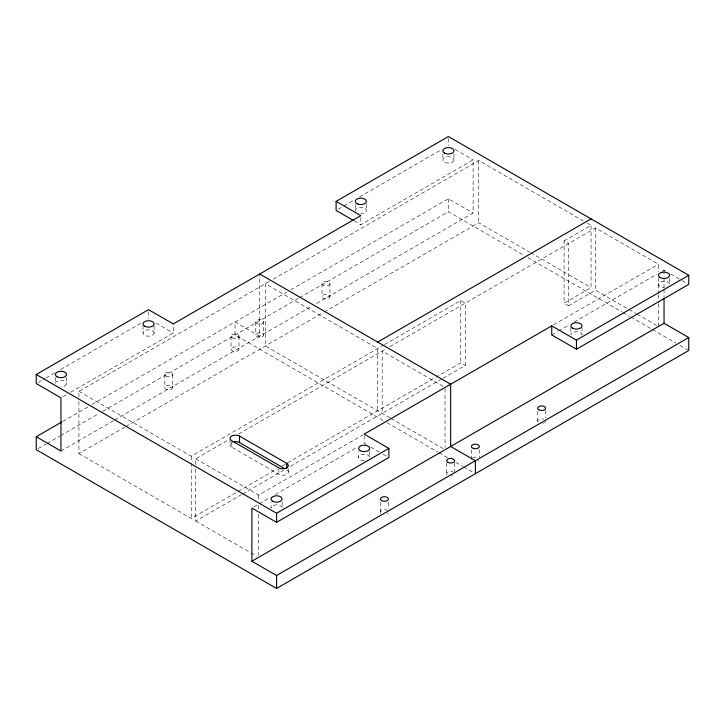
<?xml version="1.0" encoding="UTF-8"?>
<svg xmlns="http://www.w3.org/2000/svg" width="725" height="725" viewBox="0 0 725 725"><rect width="100%" height="100%" fill="white"/><g stroke="black" fill="none" stroke-linecap="round" stroke-linejoin="round"><path stroke-width="0.54" stroke-dasharray="3.62 2.72" d="M38.207 382.447L45.041 378.495M46.019 377.933L54.801 372.858M60.664 369.478L141.719 322.679M338.058 209.326L342.943 206.507M343.922 205.936L354.661 199.738M359.546 196.919L441.579 149.558M62.912 396.711L66.818 394.454M70.724 392.198L173.266 333.002L173.266 323.921M354.163 220.871L360.814 224.714L473.126 159.881L473.126 213.041L315.529 304.029M78.925 397.01L78.925 391.355L269.274 281.463M273.189 279.197L478.736 160.524L583.235 220.853M62.685 421.479L88.151 406.779M92.066 404.514L286.91 292.021M290.825 289.764L448.413 198.777L473.126 213.041M38.207 448.576L46.047 444.053M47.025 443.492L59.749 436.142M60.728 435.58L98.917 413.531M102.841 411.265L298.655 298.211M299.633 297.649L448.413 211.745L523.948 255.354M60.954 451.004L113.834 420.482M114.813 419.911L311.614 306.285M78.925 401.541L78.925 453.596L124.8 427.116M125.778 426.554L323.105 312.629M324.084 312.058L478.736 222.774L529.522 252.092M78.925 391.355L191.237 456.188L383.525 345.173M384.504 344.611L460.765 300.576L465.26 303.168L465.26 365.418L441.797 378.967M564.086 240.927L591.047 225.366L591.047 287.608L564.086 303.168L564.086 240.927L568.581 243.518L568.581 305.769L564.086 303.168M195.723 464.444L195.723 458.789L227.931 440.193M238.67 433.994L386.062 348.897M389.978 346.641L595.533 227.958L658.427 264.272L658.427 272.192M78.925 453.596L191.237 518.438L237.111 491.958M238.081 491.387L277.122 468.848M282.007 466.03L460.765 362.826L465.26 365.418M195.723 468.975L195.723 521.03L241.597 494.55M242.576 493.988L283.575 470.317M290.408 466.374L440.818 379.528M568.581 305.769L595.533 290.208L636.169 313.662M195.723 458.789L258.617 495.093L363.053 434.801M553.692 324.737L658.427 264.272M253.832 506.938L270.434 497.35M275.319 494.532L357.353 447.171M551.734 334.941L557.597 331.561M558.576 330.999L569.315 324.791M574.2 321.972L657.203 274.05M662.088 271.232L664.046 270.108L665.94 271.204M587.141 223.11L591.047 225.366M455.064 149.45L473.126 159.881M670.697 273.941L681.147 279.977M682.098 280.53L686.847 283.267M530.492 252.653L591.047 287.608M637.139 314.224L656.497 325.398M527.873 257.62L622.041 311.995M623.029 312.557L629.889 316.526M630.877 317.088L651.476 328.987M652.455 329.549L675.999 343.142M679.923 345.408L687.771 349.939M443.111 386.343L382.157 351.154L382.157 413.395M389.896 417.872L265.359 345.97L265.359 283.72L377.662 348.562L377.662 410.803M390.866 418.425L443.111 448.594M383.153 420.464L235.036 334.941L235.036 321.972L259.74 336.237L259.74 273.996M387.077 422.729L438.09 452.183M439.069 452.744L447.905 457.847M455.753 462.369L462.613 466.338M463.592 466.9L474.386 473.135M156.156 323.123L173.266 333.002M366.089 444.325L364.186 443.229L364.186 436.16M370.837 447.062L379.392 452.001M383.19 454.194L388.89 457.493M231.665 441.715L231.665 447.117L278.835 474.349A5.555 3.208 0 0 0 286.692 474.349A5.555 3.208 0 0 0 286.692 469.809M195.723 521.03L249.907 552.314M250.877 552.876L256.677 556.229M669.601 278.318L669.601 284.372A5.555 3.208 0 0 0 664.046 281.155A5.555 3.208 0 0 0 658.481 284.372A5.555 3.208 0 0 0 664.046 287.58M664.046 270.108L664.046 276.887M664.046 278.019L664.046 288.206M664.046 289.338L664.046 297.25M658.427 277.847L658.427 293.697M658.427 294.821L658.427 302.751M658.427 303.884L658.427 326.513M595.533 227.958L595.533 290.208M582.003 327.881L582.003 334.941A5.555 3.208 0 0 0 577.173 331.76A5.555 3.208 0 0 0 571.073 334.116M570.883 327.881L570.883 334.941M545.599 410.377L545.599 417.935M537.66 411.456L537.66 421.18M479.343 449.708L479.343 457.276M478.736 160.524L478.736 222.774M471.395 449.708L471.395 459.433M460.765 300.576L460.765 362.826M454.629 462.894L454.629 471.54M453.977 153.827L453.977 159.881A5.555 3.208 0 0 1 445.639 162.654A5.555 3.208 0 0 1 445.639 157.098A5.555 3.208 0 0 1 453.977 159.881M448.413 138.547L448.413 145.607M448.413 198.777L448.413 211.745M446.691 462.894L446.691 473.697M445.041 388.591L445.041 447.443M442.857 153.827L442.857 159.881M388.373 502.226L388.373 508.714M380.426 502.226L380.426 511.959M369.741 451.439L369.741 457.493A5.555 3.208 0 0 0 364.186 454.276A5.555 3.208 0 0 0 358.621 457.493L358.621 451.439M366.379 204.396L366.379 210.449M360.814 217.654L360.814 224.714M355.259 204.396L355.259 210.449M329.975 283.72A3.969 2.293 0 0 1 324.012 285.704A3.969 2.293 0 0 1 324.012 281.735A3.969 2.293 0 0 1 329.975 283.72L329.975 296.688A3.969 2.293 0 0 1 324.012 298.673A3.969 2.293 0 0 1 324.012 294.703A3.969 2.293 0 0 1 329.975 296.688M322.027 283.72L322.027 296.688M288.323 468.839L288.323 472.075M282.143 502.008L282.143 508.062A5.555 3.208 0 0 0 276.587 504.854A5.555 3.208 0 0 0 271.023 508.062L271.023 502.008M278.835 468.948L278.835 474.349M263.71 321.972A3.969 2.293 0 0 1 257.756 323.957A3.969 2.293 0 0 1 257.756 319.988A3.969 2.293 0 0 1 263.71 321.972L263.71 334.941A3.969 2.293 0 0 1 257.756 336.926A3.969 2.293 0 0 1 257.756 332.956A3.969 2.293 0 0 1 263.71 334.941M258.617 495.093L258.617 500.757M258.617 505.28L258.617 509.811M258.617 514.333L258.617 555.078M255.771 321.972L255.771 334.941M239.005 336.237L239.005 349.205A3.969 2.293 0 0 1 233.051 351.19A3.969 2.293 0 0 1 233.051 347.221A3.969 2.293 0 0 1 239.005 349.205M231.058 336.237L231.058 349.205M230.033 439.441L230.033 444.842M191.237 456.188L191.237 461.852M191.237 462.985L191.237 518.438M172.74 374.499L172.74 387.467A3.969 2.293 0 0 1 166.786 389.452A3.969 2.293 0 0 1 166.786 385.483A3.969 2.293 0 0 1 172.74 387.467M164.802 374.499L164.802 387.467M154.117 325.933L154.117 333.002A5.555 3.208 0 0 1 145.779 335.775A5.555 3.208 0 0 1 145.779 330.219A5.555 3.208 0 0 1 154.117 333.002M148.552 311.668L148.552 318.737M142.997 325.933L142.997 333.002M66.519 377.517L66.519 383.57A5.555 3.208 0 0 1 60.954 386.778M55.399 377.517L55.399 383.57A5.555 3.208 0 0 1 60.954 380.362A5.555 3.208 0 0 1 66.519 383.57M478.808 460.583A3.969 2.293 0 0 1 478.174 461.055M472.564 457.81A3.969 2.293 0 0 1 478.174 457.81M545.599 421.18A3.969 2.293 0 0 1 545.463 421.778M545.064 422.331A3.969 2.293 0 0 1 544.439 422.802M543.614 423.164A3.969 2.293 0 0 1 542.653 423.391M538.186 422.331A3.969 2.293 0 0 1 538.82 419.558A3.969 2.293 0 0 1 543.614 419.195M355.449 211.283A5.555 3.208 0 0 1 359.854 207.287A5.555 3.208 0 0 1 366.352 210.168A5.555 3.208 0 0 1 360.814 213.657M452.645 475.682A3.969 2.293 0 0 1 451.684 475.917M447.225 474.848A3.969 2.293 0 0 1 448.24 471.884A3.969 2.293 0 0 1 453.469 472.084M387.839 513.101A3.969 2.293 0 0 1 387.204 513.581M380.96 513.101A3.969 2.293 0 0 1 381.984 510.137A3.969 2.293 0 0 1 387.204 510.337M231.665 447.117A5.555 3.208 0 0 1 232.816 442.069M364.186 460.701A5.555 3.208 0 0 1 358.621 457.493M232.227 337.859A3.969 2.293 0 0 0 238.869 336.835A3.969 2.293 0 0 0 234.003 334.026A3.969 2.293 0 0 0 232.227 337.859M165.962 376.121A3.969 2.293 0 0 0 172.604 375.088A3.969 2.293 0 0 0 167.747 372.278A3.969 2.293 0 0 0 165.962 376.121"/><path stroke-width="1.09" d="M551.734 325.869L551.734 334.941L576.447 349.205L688.75 284.372L688.75 275.292L576.447 340.134L551.734 325.869L364.186 434.148L388.89 448.413L388.89 457.493L276.587 522.326L251.874 508.062L251.874 561.232L664.046 323.268L688.75 337.533L688.75 350.501L276.587 588.464L36.25 449.708L36.25 436.74L60.954 451.004L60.954 397.835L36.25 383.57L36.25 374.499L148.552 309.657L173.266 323.921L360.814 215.642L336.11 201.378L336.11 210.449L353.211 220.328M336.11 201.378L448.413 136.536L688.75 275.292M36.25 436.74L61.707 422.041M377.662 342.073L591.047 218.877M36.25 374.499L276.587 513.255L388.89 448.413M251.874 561.232L276.587 575.496L688.75 337.533M259.74 273.996L450.66 384.223L450.66 446.464L475.364 460.728L475.364 473.697M286.692 463.329A5.555 3.208 0 0 1 286.692 467.861A5.555 3.208 0 0 1 278.835 467.861L231.665 440.628A5.555 3.208 0 0 1 231.665 436.097A5.555 3.208 0 0 1 239.522 436.097L286.692 463.329L286.692 468.731M234.157 441.743A5.555 3.208 0 0 1 239.522 442.576L284.771 468.694M664.046 298.383L664.046 323.268M576.447 340.134L576.447 349.205M276.587 513.255L276.587 522.326M276.587 575.496L276.587 588.464M239.522 436.097L239.522 442.576M572.514 328.135A5.555 3.208 0 0 0 581.812 326.694A5.555 3.208 0 0 0 575.007 322.761A5.555 3.208 0 0 0 572.514 328.135M660.112 277.557A5.555 3.208 0 0 0 669.411 276.125A5.555 3.208 0 0 0 662.605 272.192A5.555 3.208 0 0 0 660.112 277.557M473.38 448.449A3.969 2.293 0 0 0 479.343 446.464A3.969 2.293 0 0 0 473.38 444.479A3.969 2.293 0 0 0 473.38 448.449M538.82 409.833A3.969 2.293 0 0 0 545.463 408.809A3.969 2.293 0 0 0 540.605 406A3.969 2.293 0 0 0 538.82 409.833M358.032 204.151A5.555 3.208 0 0 0 366.379 201.378A5.555 3.208 0 0 0 358.032 198.596A5.555 3.208 0 0 0 358.032 204.151M444.479 153.066A5.555 3.208 0 0 0 453.787 151.625A5.555 3.208 0 0 0 446.972 147.701A5.555 3.208 0 0 0 444.479 153.066M447.851 462.351A3.969 2.293 0 0 0 454.493 461.327A3.969 2.293 0 0 0 449.636 458.517A3.969 2.293 0 0 0 447.851 462.351M381.595 500.612A3.969 2.293 0 0 0 388.237 499.579A3.969 2.293 0 0 0 383.371 496.77A3.969 2.293 0 0 0 381.595 500.612M57.03 376.764A5.555 3.208 0 0 0 66.328 375.323A5.555 3.208 0 0 0 59.523 371.39A5.555 3.208 0 0 0 57.03 376.764M144.628 326.187A5.555 3.208 0 0 0 153.927 324.755A5.555 3.208 0 0 0 147.121 320.822A5.555 3.208 0 0 0 144.628 326.187M360.252 450.678A5.555 3.208 0 0 0 369.551 449.246A5.555 3.208 0 0 0 362.745 445.313A5.555 3.208 0 0 0 360.252 450.678M272.654 501.256A5.555 3.208 0 0 0 281.952 499.815A5.555 3.208 0 0 0 275.147 495.891A5.555 3.208 0 0 0 272.654 501.256"/></g></svg>
